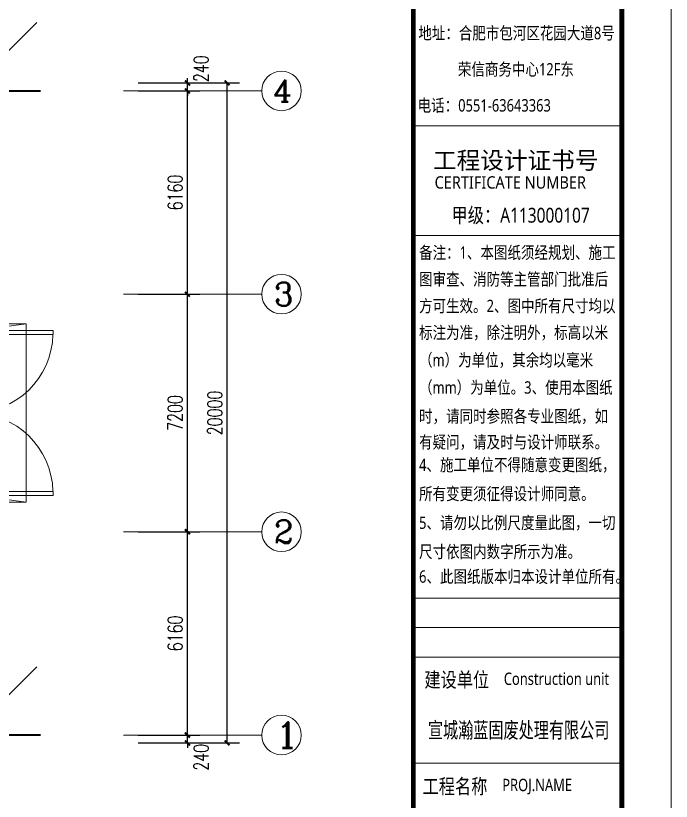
# Model space of a CAD drawing. Header units: inches. Extents: x -3272461 to -2504170, y 403793 to 1071042.
# Drawn here: x -2960563 to -2940702, y 590743 to 614549 of the extents above; entities that cross this region are included whole.
import ezdxf
from ezdxf.enums import TextEntityAlignment as Align

# ---------------------------------------------------------------- set-up
doc = ezdxf.new("R2010")
doc.units = ezdxf.units.IN
doc.header["$LTSCALE"] = 1000
doc.header["$MEASUREMENT"] = 0
doc.linetypes.add('CENTER2', pattern=[1.125, 0.75, -0.125, 0.125, -0.125])
doc.layers.get('0').update_dxf_attribs({"lineweight": 18})
for name, color, linetype, lineweight in [('0-TK', 4, 'Continuous', 18), ('AXIS', 30, 'Continuous', 18), ('jc', 8, 'Continuous', 18), ('LWIRE', 4, 'Continuous', 18), ('PUB_TITLE', 153, 'Continuous', 18), ('WIRE-接地', 1, 'Continuous', 18), ('图签文字', 4, 'Continuous', 18)]:
    doc.layers.add(name, color=color, linetype=linetype, lineweight=lineweight)
doc.styles.add('-黑体', font='', dxfattribs={"width": 0.7})
doc.styles.add('_TCH_AXIS', font='complex.shx', dxfattribs={"bigfont": 'gbcbig.shx'})
doc.styles.add('_TCH_DIM_T3', font='simplex.shx', dxfattribs={"width": 0.705882, "bigfont": 'gbcbig.shx'})
doc.styles.get("Standard").update_dxf_attribs({"font": 'gbenor.shx', "bigfont": 'gbcbig.shx'})
doc.styles.add('建筑图签-黑', font='', dxfattribs={"width": 0.7})
doc.styles.get('-黑体').set_extended_font_data('微软雅黑')
doc.styles.get('建筑图签-黑').set_extended_font_data('黑体')
doc.dimstyles.new('_TCH_ARCH&&150', dxfattribs={"dimtxt": 446.25, "dimasz": 150, "dimexe": 375, "dimexo": 450, "dimgap": 150, "dimtad": 1, "dimdec": 0, "dimzin": 0, "dimdsep": 46, "dimtxsty": '_TCH_DIM_T3', "dimblk": 'ARCHTICK', "dimcen": 0.09, "dimdle": 300, "dimclrt": 7, "dimazin": 2, "dimtfac": 1, "dimtdec": 0, "dimtix": 1, "dimtmove": 2, "dimatfit": 3, "dimfxl": 1, "dimtolj": 1, "dimarcsym": 0})

# ---------------------------------------------------------------- blocks, each defined once
blk = doc.blocks.new('_ArchTick_0')
at = {"color": 0, "linetype": 'ByBlock'}
blk.add_lwpolyline([(-0.5, -0.5, 0.4, 0.4, 0), (0.5, 0.5, 0.4, 0.4, 0)], format="xyseb", dxfattribs=at)
blk = doc.blocks.new('*X256')
at = {"layer": 'AXIS', "color": 0, "lineweight": -2}
for p, q in [((-2956399, 612510), (-2953785, 612510)), ((-2954160, 592510), (-2954160, 612510)), ((-2956399, 592510), (-2953785, 592510))]:
    blk.add_line(p, q, dxfattribs=at)
at = {"layer": 'AXIS', "color": 0, "lineweight": -2, "xscale": 150, "yscale": 150, "zscale": 150}
for p, rotation in [((-2954160, 612510), 90), ((-2954160, 592510), 270)]:
    blk.add_blockref('_ArchTick_0', p, dxfattribs=dict(at, rotation=rotation))
at = {"layer": 'AXIS', "color": 7, "insert": (-2954533, 602510), "char_height": 446.2, "width": 2115, "attachment_point": 5, "rotation": 90, "style": '_TCH_DIM_T3'}
blk.add_mtext('20000', dxfattribs=at)
blk = doc.blocks.new('_ARCHTICK')
at = {"color": 0, "linetype": 'ByBlock', "const_width": 0.4}
blk.add_lwpolyline([(-0.5, -0.5), (0.5, 0.5)], dxfattribs=at)
blk = doc.blocks.new('*X257')
at = {"layer": 'AXIS', "color": 0, "lineweight": -2}
for p, q in [((-2955360, 592750), (-2955360, 592900)), ((-2956849, 592750), (-2954985, 592750)), ((-2955360, 592510), (-2955360, 592750)), ((-2956849, 592510), (-2954985, 592510)), ((-2955360, 592510), (-2955360, 592360))]:
    blk.add_line(p, q, dxfattribs=at)
at = {"layer": 'AXIS', "color": 0, "lineweight": -2, "xscale": 150, "yscale": 150, "zscale": 150}
for p, rotation in [((-2955360, 592750), 270), ((-2955360, 592510), 90)]:
    blk.add_blockref('_ArchTick_0', p, dxfattribs=dict(at, rotation=rotation))
at = {"layer": 'AXIS', "color": 7, "insert": (-2954948, 592076), "char_height": 446.2, "width": 1215, "attachment_point": 5, "rotation": 90, "style": '_TCH_DIM_T3'}
blk.add_mtext('240', dxfattribs=at)
blk = doc.blocks.new('*X258')
at = {"layer": 'AXIS', "color": 0, "lineweight": -2}
for p, q in [((-2956849, 598910), (-2954985, 598910)), ((-2955360, 592750), (-2955360, 598910)), ((-2956849, 592750), (-2954985, 592750))]:
    blk.add_line(p, q, dxfattribs=at)
at = {"layer": 'AXIS', "color": 0, "lineweight": -2, "xscale": 150, "yscale": 150, "zscale": 150}
for p, rotation in [((-2955360, 598910), 90), ((-2955360, 592750), 270)]:
    blk.add_blockref('_ArchTick_0', p, dxfattribs=dict(at, rotation=rotation))
at = {"layer": 'AXIS', "color": 7, "insert": (-2955733, 595830), "char_height": 446.2, "width": 1530, "attachment_point": 5, "rotation": 90, "style": '_TCH_DIM_T3'}
blk.add_mtext('6160', dxfattribs=at)
blk = doc.blocks.new('*X259')
at = {"layer": 'AXIS', "color": 0, "lineweight": -2}
for p, q in [((-2956849, 606110), (-2954985, 606110)), ((-2955360, 598910), (-2955360, 606110)), ((-2956849, 598910), (-2954985, 598910))]:
    blk.add_line(p, q, dxfattribs=at)
at = {"layer": 'AXIS', "color": 0, "lineweight": -2, "xscale": 150, "yscale": 150, "zscale": 150}
for p, rotation in [((-2955360, 606110), 90), ((-2955360, 598910), 270)]:
    blk.add_blockref('_ArchTick_0', p, dxfattribs=dict(at, rotation=rotation))
at = {"layer": 'AXIS', "color": 7, "insert": (-2955733, 602510), "char_height": 446.2, "width": 1665, "attachment_point": 5, "rotation": 90, "style": '_TCH_DIM_T3'}
blk.add_mtext('7200', dxfattribs=at)
blk = doc.blocks.new('*X260')
at = {"layer": 'AXIS', "color": 0, "lineweight": -2}
for p, q in [((-2956849, 612270), (-2954985, 612270)), ((-2955360, 606110), (-2955360, 612270)), ((-2956849, 606110), (-2954985, 606110))]:
    blk.add_line(p, q, dxfattribs=at)
at = {"layer": 'AXIS', "color": 0, "lineweight": -2, "xscale": 150, "yscale": 150, "zscale": 150}
for p, rotation in [((-2955360, 612270), 90), ((-2955360, 606110), 270)]:
    blk.add_blockref('_ArchTick_0', p, dxfattribs=dict(at, rotation=rotation))
at = {"layer": 'AXIS', "color": 7, "insert": (-2955733, 609190), "char_height": 446.2, "width": 1530, "attachment_point": 5, "rotation": 90, "style": '_TCH_DIM_T3'}
blk.add_mtext('6160', dxfattribs=at)
blk = doc.blocks.new('*X261')
at = {"layer": 'AXIS', "color": 0, "lineweight": -2}
for p, q in [((-2955360, 612510), (-2955360, 612660)), ((-2956849, 612510), (-2954985, 612510)), ((-2955360, 612270), (-2955360, 612510)), ((-2956849, 612270), (-2954985, 612270)), ((-2955360, 612270), (-2955360, 612120))]:
    blk.add_line(p, q, dxfattribs=at)
at = {"layer": 'AXIS', "color": 0, "lineweight": -2, "xscale": 150, "yscale": 150, "zscale": 150}
for p, rotation in [((-2955360, 612510), 270), ((-2955360, 612270), 90)]:
    blk.add_blockref('_ArchTick_0', p, dxfattribs=dict(at, rotation=rotation))
at = {"layer": 'AXIS', "color": 7, "insert": (-2954948, 612943), "char_height": 446.2, "width": 1215, "attachment_point": 5, "rotation": 90, "style": '_TCH_DIM_T3'}
blk.add_mtext('240', dxfattribs=at)
blk = doc.blocks.new('$TelecSys$00000078')
blk.add_hatch(color=256).paths.add_polyline_path([(0.62, 0.48), (0.48, 0.62), (0.1, 0.1)], flags=0)
for p, q in [((1.15, 1.15), (0.55, 0.55)), ((0.104, 0.104), (0.104, 0.104)), ((-0.104, -0.104), (-0.104, -0.104))]:
    blk.add_line(p, q)
blk.add_lwpolyline([(-0.071, 0, 0.142, 0.142, 1), (0.071, 0, 0.142, 0.142, 1)], format="xyseb", close=True)
at = {"width": 0.8, "flags": 1}
blk.add_attdef('A', (0, 0), '', height=0.00002, dxfattribs=at)
blk = doc.blocks.new('$DorLib2D$00000002')
for p, q in [((-0.5, 0), (-0.5, 0.4875)), ((-0.475, 0.4875), (-0.5, 0.4875)), ((-0.475, 0), (-0.475, 0.4875)), ((0.475, 0), (0.475, 0.4875)), ((0.475, 0.4875), (0.5, 0.4875)), ((0.5, 0), (0.5, 0.4875)), ((-0.5, 0), (-0.475, 0)), ((0.5, 0), (0.475, 0))]:
    blk.add_line(p, q)
at = {"lineweight": 13}
for centre, start, end in [((-0.4875, 0), 0, 88.5307), ((0.4875, 0), 91.4693, 180)]:
    blk.add_arc(centre, 0.4875, start, end, dxfattribs=at)

msp = doc.modelspace()

# ---------------------------------------------------------------- linework, layer by layer
at = {"layer": '0-TK'}
for p, q in [((-2948516.4, 611211.8), (-2942202.2, 611211.8)), ((-2948516.4, 611211.8), (-2942202.2, 611211.8)), ((-2948516.4, 607885.3), (-2942202.2, 607885.3)), ((-2948516.4, 596901.6), (-2942202.2, 596901.6)), ((-2948516.4, 596007.5), (-2942202.2, 596007.5)), ((-2948516.4, 595113.4), (-2942202.2, 595113.4)), ((-2948516.4, 591894.6), (-2942202.2, 591894.6))]:
    msp.add_line(p, q, dxfattribs=at)
msp.add_lwpolyline([(-2948516.4, 566630.6, 144, 144, 0), (-2948516.4, 626630.6, 144, 144, 0)], format="xyseb", dxfattribs=at)
at = {"layer": 'AXIS'}
for p, q in [((-2957299.2, 612269.9), (-2953110, 612269.9)), ((-2957299.2, 606109.9), (-2953110, 606109.9)), ((-2957299.2, 598909.9), (-2953110, 598909.9)), ((-2957299.2, 592749.9), (-2953110, 592749.9))]:
    msp.add_line(p, q, dxfattribs=at)
for centre in [(-2952510, 612269.9), (-2952510, 606109.9), (-2952510, 598909.9), (-2952510, 592749.9)]:
    msp.add_circle(centre, 600, dxfattribs=at)
at = {"layer": 'jc'}
for points in [[(-2960249.7, 605210.5), (-2961749.7, 605210.5), (-2961749.7, 605010.5)], [(-2960249.7, 599810.5), (-2960249.7, 605210.5), (-2961749.7, 605210.5), (-2961749.7, 599810.5)], [(-2960249.7, 599810.5), (-2961749.7, 599810.5), (-2961749.7, 600010.5)]]:
    msp.add_lwpolyline(points, close=True, dxfattribs=at)
at = {"layer": 'PUB_TITLE'}
msp.add_lwpolyline([(-2940702.2, 565130.6), (-2940702.2, 628130.6), (-3029802.2, 628130.6), (-3029802.2, 565130.6)], close=True, dxfattribs=at)
msp.add_lwpolyline([(-2942202.2, 566630.6, 150, 150, 0), (-2942202.2, 626630.6, 150, 150, 0), (-3026052.2, 626630.6, 150, 150, 0), (-3026052.2, 566630.6, 150, 150, 0)], format="xyseb", close=True, dxfattribs=at)
at = {"layer": 'WIRE-接地', "linetype": 'CENTER2'}
for points in [[(-2959804.6, 612270.5, 60, 60, 0), (-2961990.3, 612270.5, 60, 60, 0)], [(-2959804.6, 592749.9, 60, 60, 0), (-2961990.3, 592749.9, 60, 60, 0)]]:
    msp.add_lwpolyline(points, format="xyseb", dxfattribs=at)

# ---------------------------------------------------------------- block references
at = {"layer": 'jc', "xscale": 5000, "yscale": 5000, "zscale": 240, "rotation": 270}
msp.add_blockref('$DorLib2D$00000002', (-2961870.3, 602510.5), dxfattribs=at)
at = {"layer": 'LWIRE', "xscale": 1799.999999999999, "yscale": 1799.999999999999, "zscale": 1799.999999999999}
for p in [(-2961990.3, 612270.5), (-2961990.3, 592750.5)]:
    msp.add_blockref('$TelecSys$00000078', p, dxfattribs=at)

# ---------------------------------------------------------------- texts
at = {"style": '-黑体', "width": 0.8}
for s, height, p in [('地址：合肥市包河区花园大道8号', 375, (-2948366, 613835)), ('荣信商务中心12F东', 375, (-2947167.1, 612737.8)), ('电话：0551-63643363', 375, (-2948385.7, 611644.6)), ('甲级：A113000107', 450, (-2947359.2, 608277.5))]:
    msp.add_text(s, height=height, dxfattribs=at).set_placement(p)
at = {"style": '-黑体'}
msp.add_text('工程设计证书号', height=525, dxfattribs=at).set_placement((-2947921.5, 609902.8))
at = {"style": '-黑体', "width": 0.8}
for s, height, p in [('备注：1、本图纸须经规划、施工', 375, (-2948343.2, 607370.8)), ('图审查、消防等主管部门批准后', 375, (-2948343.2, 606562.8)), ('方可生效。2、图中所有尺寸均以', 375, (-2948343.2, 605754.7)), ('标注为准，除注明外，标高以米', 375, (-2948343.2, 604946.7)), ('（m）为单位，其余均以毫米', 375, (-2948343.2, 604115)), ('（mm）为单位。3、使用本图纸', 375, (-2948343.2, 603283.2)), ('时，请同时参照各专业图纸，如', 375, (-2948343.2, 602409.8)), ('有疑问，请及时与设计师联系。', 375, (-2948343.2, 601627.3)), ('4、施工单位不得随意变更图纸，', 375, (-2948343.2, 600939.1)), ('所有变更须征得设计师同意。', 375, (-2948343.2, 600061.9)), ('5、请勿以比例尺度量此图，一切', 375, (-2948343.2, 599184.8)), ('尺寸依图内数字所示为准。', 375, (-2948343.2, 598307.6)), ('6、此图纸版本归本设计单位所有。', 375, (-2948343.2, 597553.1)), ('建设单位', 450, (-2948182, 594424.9)), ('工程名称', 450, (-2948237.7, 591195.1)), ('PROJ.NAME', 375, (-2945822.3, 591237.1))]:
    msp.add_text(s, height=height, dxfattribs=at).set_placement(p, align=Align.MIDDLE_LEFT)
at = {"char_height": 375, "style": '-黑体'}
for s, insert, width, attachment_point in [('{\\W0.9;CERTIFICATE NUMBER}', (-2947872.9, 609304.2), 7140.971, 7), ('{\\W0.8;Construction unit  }', (-2945776.1, 594453.2), 4915.503, 4)]:
    msp.add_mtext(s, dxfattribs=dict(at, insert=insert, width=width, attachment_point=attachment_point))
at = {"layer": 'AXIS', "color": 7, "style": '_TCH_AXIS'}
for s, height, p in [('4', 668.2, (-2952764.6, 611935.8)), ('3', 698.9, (-2952743, 605760.4)), ('2', 698.9, (-2952743, 598560.4)), ('1', 772.1, (-2952675.5, 592363.8))]:
    msp.add_text(s, height=height, dxfattribs=at).set_placement(p)
at = {"layer": '图签文字', "color": 1, "style": '建筑图签-黑', "width": 0.7}
msp.add_text('宣城瀚蓝固废处理有限公司', height=480, dxfattribs=at).set_placement((-2945325.5, 592660.3), align=Align.CENTER)

# ---------------------------------------------------------------- dimensions: what is measured, and where the dimension line sits
at = {"layer": 'AXIS'}
for base, p1, p2, picture, middle in [((-2955360, 612509.9), (-2957299.2, 612269.9), (-2957299.2, 612509.9), '*X261', (-2954947.5, 612943.4)), ((-2955360, 592749.9), (-2957299.2, 592509.9), (-2957299.2, 592749.9), '*X257', (-2954947.5, 592076.4))]:
    dim = msp.add_linear_dim(base=base, p1=p1, p2=p2, angle=90, dimstyle='_TCH_ARCH&&150', override={"dimsah": 1, "dimtzin": 0}, dxfattribs=at)
    dim.commit()
    dim.dimension.update_dxf_attribs({"geometry": picture, "text_midpoint": middle, "dimtype": 160})
for base, p1, p2, picture, middle in [((-2954160, 612509.9), (-2956849.2, 592509.9), (-2956849.2, 612509.9), '*X256', (-2954533.2, 602509.9)), ((-2955360, 612269.9), (-2957299.2, 606109.9), (-2957299.2, 612269.9), '*X260', (-2955733.2, 609189.9)), ((-2955360, 606109.9), (-2957299.2, 598909.9), (-2957299.2, 606109.9), '*X259', (-2955733.2, 602509.9)), ((-2955360, 598909.9), (-2957299.2, 592749.9), (-2957299.2, 598909.9), '*X258', (-2955733.2, 595829.9))]:
    dim = msp.add_linear_dim(base=base, p1=p1, p2=p2, angle=90, dimstyle='_TCH_ARCH&&150', override={"dimsah": 1, "dimtzin": 0}, dxfattribs=at)
    dim.commit()
    dim.dimension.update_dxf_attribs({"geometry": picture, "text_midpoint": middle})

doc.saveas('drawing.dxf')
